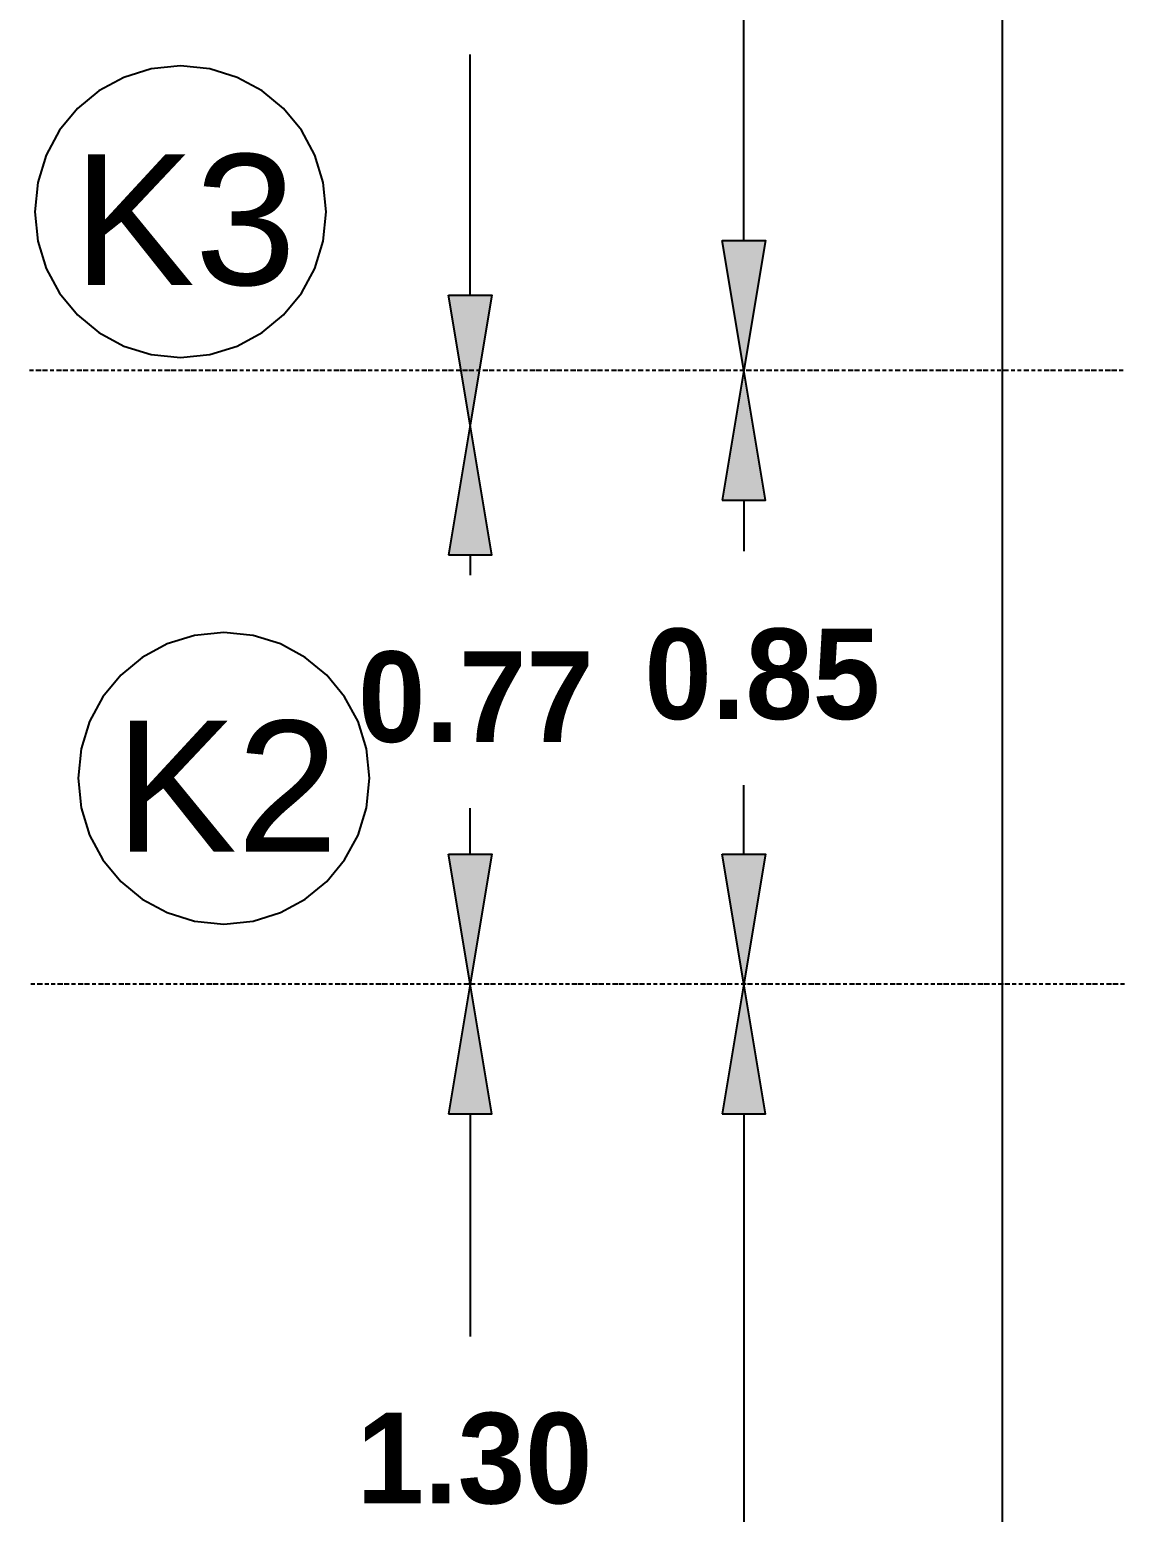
# Model space of a CAD drawing. Header units: metres. Extents: x 2.9 to 42.8, y 1.7 to 28.7.
# Drawn here: x 12.64 to 14.157, y 20.168 to 22.222 of the extents above; entities that cross this region are included whole.
import ezdxf

# ---------------------------------------------------------------- set-up
doc = ezdxf.new("R2010")
doc.units = ezdxf.units.M
for name, color, linetype in [('AMARILLO', 2, 'Continuous'), ('RELLENO_ROJO', 1, 'Continuous'), ('ROJO', 1, 'Continuous'), ('TEXTO', 7, 'Continuous')]:
    doc.layers.add(name, color=color, linetype=linetype)
doc.styles.add('ArialMT', font='arial.ttf')
doc.styles.add('CityBlueprint', font='cityb___.ttf')

msp = doc.modelspace()

# ---------------------------------------------------------------- hatches: boundary and pattern name
at = {"layer": 'RELLENO_ROJO'}
h = msp.add_hatch(color=256, dxfattribs=at)
h.dxf.hatch_style = 1
h.paths.add_polyline_path([(13.5996, 21.9304), (13.6596, 21.9304), (13.6296, 21.7505), (13.5996, 21.9304)])
h = msp.add_hatch(color=256, dxfattribs=at)
h.dxf.hatch_style = 1
h.paths.add_polyline_path([(13.2203, 21.8546), (13.2803, 21.8546), (13.2503, 21.6747), (13.2203, 21.8546)])
h = msp.add_hatch(color=256, dxfattribs=at)
h.dxf.hatch_style = 1
h.paths.add_polyline_path([(13.5996, 21.5706), (13.6596, 21.5706), (13.6296, 21.7505), (13.5996, 21.5706)])
h = msp.add_hatch(color=256, dxfattribs=at)
h.dxf.hatch_style = 1
h.paths.add_polyline_path([(13.2203, 21.4947), (13.2803, 21.4947), (13.2503, 21.6747), (13.2203, 21.4947)])
h = msp.add_hatch(color=256, dxfattribs=at)
h.dxf.hatch_style = 1
h.paths.add_polyline_path([(13.2203, 21.0802), (13.2803, 21.0802), (13.2503, 20.9003), (13.2203, 21.0802)])
h = msp.add_hatch(color=256, dxfattribs=at)
h.dxf.hatch_style = 1
h.paths.add_polyline_path([(13.5996, 21.0802), (13.6596, 21.0802), (13.6296, 20.9003), (13.5996, 21.0802)])
h = msp.add_hatch(color=256, dxfattribs=at)
h.dxf.hatch_style = 1
h.paths.add_polyline_path([(13.2203, 20.7204), (13.2803, 20.7204), (13.2503, 20.9003), (13.2203, 20.7204)])
h = msp.add_hatch(color=256, dxfattribs=at)
h.dxf.hatch_style = 1
h.paths.add_polyline_path([(13.5996, 20.7204), (13.6596, 20.7204), (13.6296, 20.9003), (13.5996, 20.7204)])

# ---------------------------------------------------------------- linework, layer by layer
at = {"layer": 'AMARILLO', "lineweight": -3}
for points in [[(12.64, 21.7505), (12.6453, 21.7505)], [(12.6488, 21.7505), (12.6559, 21.7505)], [(12.6577, 21.7505), (12.6647, 21.7505)], [(12.6683, 21.7505), (12.6735, 21.7505)], [(12.6771, 21.7505), (12.6841, 21.7505)], [(12.6859, 21.7505), (12.6929, 21.7505)], [(12.6965, 21.7505), (12.7018, 21.7505)], [(12.7053, 21.7505), (12.7123, 21.7505)], [(12.7141, 21.7505), (12.7212, 21.7505)], [(12.7247, 21.7505), (12.73, 21.7505)], [(12.7335, 21.7505), (12.7406, 21.7505)], [(12.7423, 21.7505), (12.7494, 21.7505)], [(12.7529, 21.7505), (12.7582, 21.7505)], [(12.7617, 21.7505), (12.767, 21.7505)], [(12.7706, 21.7505), (12.7776, 21.7505)], [(12.7811, 21.7505), (12.7864, 21.7505)], [(12.79, 21.7505), (12.7953, 21.7505)], [(12.7988, 21.7505), (12.8058, 21.7505)], [(12.8094, 21.7505), (12.8147, 21.7505)], [(12.8182, 21.7505), (12.8235, 21.7505)], [(12.827, 21.7505), (12.8341, 21.7505)], [(12.8358, 21.7505), (12.8429, 21.7505)], [(12.8464, 21.7505), (12.8517, 21.7505)], [(12.8552, 21.7505), (12.8623, 21.7505)], [(12.864, 21.7505), (12.8711, 21.7505)], [(12.8746, 21.7505), (12.8799, 21.7505)], [(12.8834, 21.7505), (12.8905, 21.7505)], [(12.8923, 21.7505), (12.8993, 21.7505)], [(12.9028, 21.7505), (12.9081, 21.7505)], [(12.9117, 21.7505), (12.9187, 21.7505)], [(12.9205, 21.7505), (12.9275, 21.7505)], [(12.9311, 21.7505), (12.9364, 21.7505)], [(12.9399, 21.7505), (12.9452, 21.7505)], [(12.9487, 21.7505), (12.9558, 21.7505)], [(12.9593, 21.7505), (12.9646, 21.7505)], [(12.9681, 21.7505), (12.9734, 21.7505)], [(12.9769, 21.7505), (12.984, 21.7505)], [(12.9875, 21.7505), (12.9928, 21.7505)], [(12.9963, 21.7505), (13.0016, 21.7505)], [(13.0052, 21.7505), (13.0122, 21.7505)], [(13.014, 21.7505), (13.021, 21.7505)], [(13.0246, 21.7505), (13.0298, 21.7505)], [(13.0334, 21.7505), (13.0404, 21.7505)], [(13.0422, 21.7505), (13.0492, 21.7505)], [(13.0528, 21.7505), (13.0581, 21.7505)], [(13.0616, 21.7505), (13.0687, 21.7505)], [(13.0704, 21.7505), (13.0775, 21.7505)], [(13.081, 21.7505), (13.0863, 21.7505)], [(13.0898, 21.7505), (13.0969, 21.7505)], [(13.0986, 21.7505), (13.1057, 21.7505)], [(13.1092, 21.7505), (13.1145, 21.7505)], [(13.118, 21.7505), (13.1233, 21.7505)], [(13.1269, 21.7505), (13.1339, 21.7505)], [(13.1374, 21.7505), (13.1427, 21.7505)], [(13.1463, 21.7505), (13.1516, 21.7505)], [(13.1551, 21.7505), (13.1621, 21.7505)], [(13.1657, 21.7505), (13.171, 21.7505)], [(13.1745, 21.7505), (13.1798, 21.7505)], [(13.1833, 21.7505), (13.1904, 21.7505)], [(13.1921, 21.7505), (13.1992, 21.7505)], [(13.2027, 21.7505), (13.208, 21.7505)], [(13.2115, 21.7505), (13.2186, 21.7505)], [(13.2203, 21.7505), (13.2274, 21.7505)], [(13.2309, 21.7505), (13.2362, 21.7505)], [(13.2398, 21.7505), (13.2468, 21.7505)], [(13.2486, 21.7505), (13.2556, 21.7505)], [(13.2592, 21.7505), (13.2644, 21.7505)], [(13.268, 21.7505), (13.275, 21.7505)], [(13.2768, 21.7505), (13.2838, 21.7505)], [(13.2874, 21.7505), (13.2927, 21.7505)], [(13.2962, 21.7505), (13.3015, 21.7505)], [(13.305, 21.7505), (13.3121, 21.7505)], [(13.3156, 21.7505), (13.3209, 21.7505)], [(13.3244, 21.7505), (13.3297, 21.7505)], [(13.3332, 21.7505), (13.3403, 21.7505)], [(13.3421, 21.7505), (13.3491, 21.7505)], [(13.3526, 21.7505), (13.3579, 21.7505)], [(13.3615, 21.7505), (13.3685, 21.7505)], [(13.3703, 21.7505), (13.3773, 21.7505)], [(13.3809, 21.7505), (13.3862, 21.7505)], [(13.3897, 21.7505), (13.3967, 21.7505)], [(13.3985, 21.7505), (13.4056, 21.7505)], [(13.4091, 21.7505), (13.4144, 21.7505)], [(13.4179, 21.7505), (13.425, 21.7505)], [(13.4267, 21.7505), (13.4338, 21.7505)], [(13.4373, 21.7505), (13.4426, 21.7505)], [(13.4461, 21.7505), (13.4532, 21.7505)], [(13.4549, 21.7505), (13.462, 21.7505)], [(13.4655, 21.7505), (13.4708, 21.7505)], [(13.4743, 21.7505), (13.4796, 21.7505)], [(13.4832, 21.7505), (13.4902, 21.7505)], [(13.4937, 21.7505), (13.499, 21.7505)], [(13.5026, 21.7505), (13.5079, 21.7505)], [(13.5114, 21.7505), (13.5184, 21.7505)], [(13.5202, 21.7505), (13.5273, 21.7505)], [(13.5308, 21.7505), (13.5361, 21.7505)], [(13.5396, 21.7505), (13.5467, 21.7505)], [(13.5484, 21.7505), (13.5555, 21.7505)], [(13.559, 21.7505), (13.5643, 21.7505)], [(13.5678, 21.7505), (13.5749, 21.7505)], [(13.5767, 21.7505), (13.5837, 21.7505)], [(13.5872, 21.7505), (13.5925, 21.7505)], [(13.5961, 21.7505), (13.6031, 21.7505)], [(13.6049, 21.7505), (13.6119, 21.7505)], [(13.6155, 21.7505), (13.6208, 21.7505)], [(13.6243, 21.7505), (13.6296, 21.7505)], [(13.6331, 21.7505), (13.6402, 21.7505)], [(13.6437, 21.7505), (13.649, 21.7505)], [(13.6525, 21.7505), (13.6578, 21.7505)], [(13.6613, 21.7505), (13.6684, 21.7505)], [(13.6719, 21.7505), (13.6772, 21.7505)], [(13.6807, 21.7505), (13.686, 21.7505)], [(13.6895, 21.7505), (13.6966, 21.7505)], [(13.6984, 21.7505), (13.7054, 21.7505)], [(13.7089, 21.7505), (13.7142, 21.7505)], [(13.7178, 21.7505), (13.7248, 21.7505)], [(13.7266, 21.7505), (13.7336, 21.7505)], [(13.7372, 21.7505), (13.7425, 21.7505)], [(13.746, 21.7505), (13.753, 21.7505)], [(13.7548, 21.7505), (13.7619, 21.7505)], [(13.7654, 21.7505), (13.7707, 21.7505)], [(13.7742, 21.7505), (13.7813, 21.7505)], [(13.783, 21.7505), (13.7901, 21.7505)], [(13.7936, 21.7505), (13.7989, 21.7505)], [(13.8024, 21.7505), (13.8077, 21.7505)], [(13.8112, 21.7505), (13.8183, 21.7505)], [(13.8218, 21.7505), (13.8271, 21.7505)], [(13.8307, 21.7505), (13.8359, 21.7505)], [(13.8395, 21.7505), (13.8465, 21.7505)], [(13.8501, 21.7505), (13.8553, 21.7505)], [(13.8589, 21.7505), (13.8642, 21.7505)], [(13.8677, 21.7505), (13.8748, 21.7505)], [(13.8765, 21.7505), (13.8836, 21.7505)], [(13.8871, 21.7505), (13.8924, 21.7505)], [(13.8959, 21.7505), (13.903, 21.7505)], [(13.9047, 21.7505), (13.9118, 21.7505)], [(13.9153, 21.7505), (13.9206, 21.7505)], [(13.9241, 21.7505), (13.9312, 21.7505)], [(13.933, 21.7505), (13.94, 21.7505)], [(13.9435, 21.7505), (13.9488, 21.7505)], [(13.9524, 21.7505), (13.9594, 21.7505)], [(13.9612, 21.7505), (13.9682, 21.7505)], [(13.9718, 21.7505), (13.9771, 21.7505)], [(13.9806, 21.7505), (13.9859, 21.7505)], [(13.9894, 21.7505), (13.9965, 21.7505)], [(14, 21.7505), (14.0053, 21.7505)], [(14.0088, 21.7505), (14.0141, 21.7505)], [(14.0176, 21.7505), (14.0247, 21.7505)], [(14.0282, 21.7505), (14.0335, 21.7505)], [(14.037, 21.7505), (14.0423, 21.7505)], [(14.0458, 21.7505), (14.0529, 21.7505)], [(14.0547, 21.7505), (14.0617, 21.7505)], [(14.0653, 21.7505), (14.0705, 21.7505)], [(14.0741, 21.7505), (14.0811, 21.7505)], [(14.0829, 21.7505), (14.0899, 21.7505)], [(14.0935, 21.7505), (14.0988, 21.7505)], [(14.1023, 21.7505), (14.1093, 21.7505)], [(14.1111, 21.7505), (14.1182, 21.7505)], [(14.1217, 21.7505), (14.127, 21.7505)], [(14.1305, 21.7505), (14.1376, 21.7505)], [(14.1393, 21.7505), (14.1464, 21.7505)], [(14.1499, 21.7505), (14.1552, 21.7505)], [(12.6418, 20.9003), (12.6471, 20.9003)], [(12.6506, 20.9003), (12.6577, 20.9003)], [(12.6612, 20.9003), (12.6665, 20.9003)], [(12.67, 20.9003), (12.6753, 20.9003)], [(12.6788, 20.9003), (12.6859, 20.9003)], [(12.6877, 20.9003), (12.6947, 20.9003)], [(12.6982, 20.9003), (12.7035, 20.9003)], [(12.7071, 20.9003), (12.7141, 20.9003)], [(12.7159, 20.9003), (12.7229, 20.9003)], [(12.7265, 20.9003), (12.7317, 20.9003)], [(12.7353, 20.9003), (12.7423, 20.9003)], [(12.7441, 20.9003), (12.7512, 20.9003)], [(12.7547, 20.9003), (12.76, 20.9003)], [(12.7635, 20.9003), (12.7706, 20.9003)], [(12.7723, 20.9003), (12.7794, 20.9003)], [(12.7829, 20.9003), (12.7882, 20.9003)], [(12.7917, 20.9003), (12.7988, 20.9003)], [(12.8005, 20.9003), (12.8076, 20.9003)], [(12.8111, 20.9003), (12.8164, 20.9003)], [(12.8199, 20.9003), (12.8252, 20.9003)], [(12.8288, 20.9003), (12.8358, 20.9003)], [(12.8393, 20.9003), (12.8446, 20.9003)], [(12.8482, 20.9003), (12.8535, 20.9003)], [(12.857, 20.9003), (12.864, 20.9003)], [(12.8658, 20.9003), (12.8729, 20.9003)], [(12.8764, 20.9003), (12.8817, 20.9003)], [(12.8852, 20.9003), (12.8923, 20.9003)], [(12.894, 20.9003), (12.9011, 20.9003)], [(12.9046, 20.9003), (12.9099, 20.9003)], [(12.9134, 20.9003), (12.9205, 20.9003)], [(12.9223, 20.9003), (12.9293, 20.9003)], [(12.9328, 20.9003), (12.9381, 20.9003)], [(12.9417, 20.9003), (12.9487, 20.9003)], [(12.9505, 20.9003), (12.9575, 20.9003)], [(12.9611, 20.9003), (12.9663, 20.9003)], [(12.9699, 20.9003), (12.9752, 20.9003)], [(12.9787, 20.9003), (12.9858, 20.9003)], [(12.9893, 20.9003), (12.9946, 20.9003)], [(12.9981, 20.9003), (13.0034, 20.9003)], [(13.0069, 20.9003), (13.014, 20.9003)], [(13.0175, 20.9003), (13.0228, 20.9003)], [(13.0263, 20.9003), (13.0316, 20.9003)], [(13.0351, 20.9003), (13.0422, 20.9003)], [(13.044, 20.9003), (13.051, 20.9003)], [(13.0545, 20.9003), (13.0598, 20.9003)], [(13.0634, 20.9003), (13.0704, 20.9003)], [(13.0722, 20.9003), (13.0792, 20.9003)], [(13.0828, 20.9003), (13.0881, 20.9003)], [(13.0916, 20.9003), (13.0986, 20.9003)], [(13.1004, 20.9003), (13.1075, 20.9003)], [(13.111, 20.9003), (13.1163, 20.9003)], [(13.1198, 20.9003), (13.1269, 20.9003)], [(13.1286, 20.9003), (13.1357, 20.9003)], [(13.1392, 20.9003), (13.1445, 20.9003)], [(13.148, 20.9003), (13.1533, 20.9003)], [(13.1568, 20.9003), (13.1639, 20.9003)], [(13.1674, 20.9003), (13.1727, 20.9003)], [(13.1762, 20.9003), (13.1815, 20.9003)], [(13.1851, 20.9003), (13.1921, 20.9003)], [(13.1957, 20.9003), (13.2009, 20.9003)], [(13.2045, 20.9003), (13.2098, 20.9003)], [(13.2133, 20.9003), (13.2203, 20.9003)], [(13.2221, 20.9003), (13.2292, 20.9003)], [(13.2327, 20.9003), (13.238, 20.9003)], [(13.2415, 20.9003), (13.2486, 20.9003)], [(13.2503, 20.9003), (13.2574, 20.9003)], [(13.2609, 20.9003), (13.2662, 20.9003)], [(13.2697, 20.9003), (13.2768, 20.9003)], [(13.2786, 20.9003), (13.2856, 20.9003)], [(13.2891, 20.9003), (13.2944, 20.9003)], [(13.298, 20.9003), (13.305, 20.9003)], [(13.3068, 20.9003), (13.3138, 20.9003)], [(13.3174, 20.9003), (13.3227, 20.9003)], [(13.3262, 20.9003), (13.3315, 20.9003)], [(13.335, 20.9003), (13.3421, 20.9003)], [(13.3456, 20.9003), (13.3509, 20.9003)], [(13.3544, 20.9003), (13.3597, 20.9003)], [(13.3632, 20.9003), (13.3703, 20.9003)], [(13.3738, 20.9003), (13.3791, 20.9003)], [(13.3826, 20.9003), (13.3879, 20.9003)], [(13.3914, 20.9003), (13.3985, 20.9003)], [(13.4003, 20.9003), (13.4073, 20.9003)], [(13.4108, 20.9003), (13.4161, 20.9003)], [(13.4197, 20.9003), (13.4267, 20.9003)], [(13.4285, 20.9003), (13.4355, 20.9003)], [(13.4391, 20.9003), (13.4444, 20.9003)], [(13.4479, 20.9003), (13.4549, 20.9003)], [(13.4567, 20.9003), (13.4638, 20.9003)], [(13.4673, 20.9003), (13.4726, 20.9003)], [(13.4761, 20.9003), (13.4832, 20.9003)], [(13.4849, 20.9003), (13.492, 20.9003)], [(13.4955, 20.9003), (13.5008, 20.9003)], [(13.5043, 20.9003), (13.5096, 20.9003)], [(13.5132, 20.9003), (13.5202, 20.9003)], [(13.5237, 20.9003), (13.529, 20.9003)], [(13.5326, 20.9003), (13.5378, 20.9003)], [(13.5414, 20.9003), (13.5484, 20.9003)], [(13.5502, 20.9003), (13.5573, 20.9003)], [(13.5608, 20.9003), (13.5661, 20.9003)], [(13.5696, 20.9003), (13.5767, 20.9003)], [(13.5784, 20.9003), (13.5855, 20.9003)], [(13.589, 20.9003), (13.5943, 20.9003)], [(13.5978, 20.9003), (13.6049, 20.9003)], [(13.6066, 20.9003), (13.6137, 20.9003)], [(13.6172, 20.9003), (13.6225, 20.9003)], [(13.626, 20.9003), (13.6331, 20.9003)], [(13.6349, 20.9003), (13.6419, 20.9003)], [(13.6454, 20.9003), (13.6507, 20.9003)], [(13.6543, 20.9003), (13.6613, 20.9003)], [(13.6631, 20.9003), (13.6701, 20.9003)], [(13.6737, 20.9003), (13.679, 20.9003)], [(13.6825, 20.9003), (13.6878, 20.9003)], [(13.6913, 20.9003), (13.6984, 20.9003)], [(13.7019, 20.9003), (13.7072, 20.9003)], [(13.7107, 20.9003), (13.716, 20.9003)], [(13.7195, 20.9003), (13.7266, 20.9003)], [(13.7283, 20.9003), (13.7354, 20.9003)], [(13.7389, 20.9003), (13.7442, 20.9003)], [(13.7478, 20.9003), (13.7548, 20.9003)], [(13.7566, 20.9003), (13.7636, 20.9003)], [(13.7672, 20.9003), (13.7724, 20.9003)], [(13.776, 20.9003), (13.783, 20.9003)], [(13.7848, 20.9003), (13.7918, 20.9003)], [(13.7954, 20.9003), (13.8007, 20.9003)], [(13.8042, 20.9003), (13.8112, 20.9003)], [(13.813, 20.9003), (13.8201, 20.9003)], [(13.8236, 20.9003), (13.8289, 20.9003)], [(13.8324, 20.9003), (13.8395, 20.9003)], [(13.8412, 20.9003), (13.8483, 20.9003)], [(13.8518, 20.9003), (13.8571, 20.9003)], [(13.8606, 20.9003), (13.8659, 20.9003)], [(13.8695, 20.9003), (13.8765, 20.9003)], [(13.88, 20.9003), (13.8853, 20.9003)], [(13.8889, 20.9003), (13.8942, 20.9003)], [(13.8977, 20.9003), (13.9047, 20.9003)], [(13.9065, 20.9003), (13.9136, 20.9003)], [(13.9171, 20.9003), (13.9224, 20.9003)], [(13.9259, 20.9003), (13.933, 20.9003)], [(13.9347, 20.9003), (13.9418, 20.9003)], [(13.9453, 20.9003), (13.9506, 20.9003)], [(13.9541, 20.9003), (13.9612, 20.9003)], [(13.9629, 20.9003), (13.97, 20.9003)], [(13.9735, 20.9003), (13.9788, 20.9003)], [(13.9823, 20.9003), (13.9894, 20.9003)], [(13.9912, 20.9003), (13.9982, 20.9003)], [(14.0017, 20.9003), (14.007, 20.9003)], [(14.0106, 20.9003), (14.0159, 20.9003)], [(14.0194, 20.9003), (14.0264, 20.9003)], [(14.03, 20.9003), (14.0353, 20.9003)], [(14.0388, 20.9003), (14.0441, 20.9003)], [(14.0476, 20.9003), (14.0547, 20.9003)], [(14.0582, 20.9003), (14.0635, 20.9003)], [(14.067, 20.9003), (14.0723, 20.9003)], [(14.0758, 20.9003), (14.0829, 20.9003)], [(14.0847, 20.9003), (14.0917, 20.9003)], [(14.0952, 20.9003), (14.1005, 20.9003)], [(14.1041, 20.9003), (14.1111, 20.9003)], [(14.1129, 20.9003), (14.1199, 20.9003)], [(14.1235, 20.9003), (14.1287, 20.9003)], [(14.1323, 20.9003), (14.1393, 20.9003)], [(14.1411, 20.9003), (14.1482, 20.9003)], [(14.1517, 20.9003), (14.157, 20.9003)]]:
    msp.add_lwpolyline(points, dxfattribs=at)
at = {"layer": 'ROJO', "lineweight": -3}
for points in [[(13.9876, 25.945), (13.9876, 16.323)], [(13.6296, 21.9304), (13.6296, 23.7755)], [(13.2503, 21.8546), (13.2503, 22.188)], [(13.6296, 21.5706), (13.6296, 21.5)], [(13.2503, 21.4947), (13.2503, 21.4665)], [(13.6296, 21.0802), (13.6296, 21.1755)], [(13.2503, 21.0802), (13.2503, 21.1437)], [(13.2503, 20.7204), (13.2503, 20.4117)], [(13.6296, 20.7204), (13.6296, 18.736)]]:
    msp.add_lwpolyline(points, dxfattribs=at)
for points in [[(13.051, 21.9701), (13.0469, 22.0108), (13.0351, 22.0487), (13.0165, 22.083), (12.9919, 22.1129), (12.962, 22.1376), (12.9277, 22.1562), (12.8898, 22.168), (12.849, 22.1721), (12.8083, 22.168), (12.7704, 22.1562), (12.7361, 22.1376), (12.7062, 22.1129), (12.6816, 22.083), (12.663, 22.0487), (12.6512, 22.0108), (12.6471, 21.9701), (12.6512, 21.9294), (12.663, 21.8915), (12.6816, 21.8572), (12.7062, 21.8273), (12.7361, 21.8026), (12.7704, 21.784), (12.8083, 21.7723), (12.849, 21.7682), (12.8898, 21.7723), (12.9277, 21.784), (12.962, 21.8026), (12.9919, 21.8273), (13.0165, 21.8572), (13.0351, 21.8915), (13.0469, 21.9294)], [(13.5996, 21.9304), (13.6596, 21.9304), (13.6296, 21.7505)], [(13.2203, 21.8546), (13.2803, 21.8546), (13.2503, 21.6747)], [(13.5996, 21.5706), (13.6596, 21.5706), (13.6296, 21.7505)], [(13.2203, 21.4947), (13.2803, 21.4947), (13.2503, 21.6747)], [(13.111, 21.1852), (13.1069, 21.2259), (13.0951, 21.2638), (13.0765, 21.2981), (13.0518, 21.328), (13.0219, 21.3527), (12.9876, 21.3713), (12.9497, 21.383), (12.909, 21.3872), (12.8683, 21.383), (12.8304, 21.3713), (12.7961, 21.3527), (12.7662, 21.328), (12.7415, 21.2981), (12.7229, 21.2638), (12.7112, 21.2259), (12.7071, 21.1852), (12.7112, 21.1445), (12.7229, 21.1066), (12.7415, 21.0723), (12.7662, 21.0424), (12.7961, 21.0177), (12.8304, 20.9991), (12.8683, 20.9873), (12.909, 20.9832), (12.9497, 20.9873), (12.9876, 20.9991), (13.0219, 21.0177), (13.0518, 21.0424), (13.0765, 21.0723), (13.0951, 21.1066), (13.1069, 21.1445)], [(13.2203, 21.0802), (13.2803, 21.0802), (13.2503, 20.9003)], [(13.5996, 21.0802), (13.6596, 21.0802), (13.6296, 20.9003)], [(13.2203, 20.7204), (13.2803, 20.7204), (13.2503, 20.9003)], [(13.5996, 20.7204), (13.6596, 20.7204), (13.6296, 20.9003)]]:
    msp.add_lwpolyline(points, close=True, dxfattribs=at)

# ---------------------------------------------------------------- texts
at = {"layer": 'TEXTO', "color": 1, "true_color": 0xff0000, "style": 'ArialMT'}
for s, p in [('K3', (12.7, 21.8687)), ('K2', (12.7582, 21.0838))]:
    msp.add_text(s, height=0.1811, dxfattribs=at).set_placement(p)
at = {"layer": 'TEXTO', "color": 2, "true_color": 0xffff00, "style": 'CityBlueprint'}
for s, p in [('0.85', (13.492, 21.2672)), ('0.77', (13.0951, 21.2355)), ('1.30', (13.0933, 20.1807))]:
    msp.add_text(s, height=0.1255, dxfattribs=at).set_placement(p)

doc.saveas('drawing.dxf')
